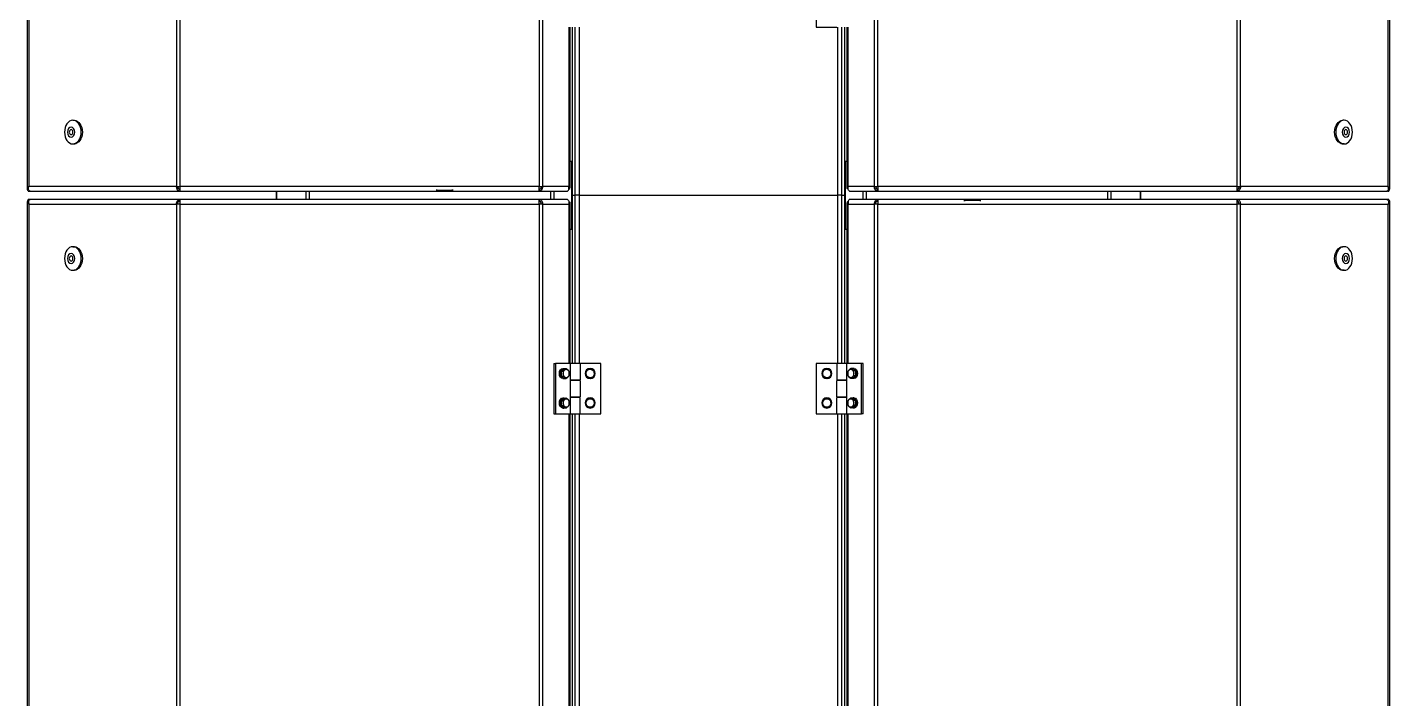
# Model space of a CAD drawing. Extents: x -3873 to 164127, y 7129 to 96529.
# Drawn here: x 58968 to 60586, y 25700 to 26497 of the extents above; entities that cross this region are included whole.
import ezdxf

# ---------------------------------------------------------------- set-up
doc = ezdxf.new("R2010")
doc.units = 0
doc.layers.add('LAYOUT-KROMEKA', color=1, linetype='CONTINUOUS')

# ---------------------------------------------------------------- blocks, each defined once
blk = doc.blocks.new('artik seperatoru-ust')
at = {"layer": 'LAYOUT-KROMEKA'}
for p, q in [((2939.1, 808.7), (1558.9, 808.7)), ((1561.9, 807.1), (2936.1, 807.1)), ((2936.1, 631.6), (2936.1, 807.1)), ((2941.5, 806.1), (2941.4, 806.1)), ((2941.5, 807.7), (2941.5, 806.1)), ((2941.5, 806.1), (2941.5, 805.6)), ((2941.5, 805.6), (2941.5, 627.9)), ((2951.5, 806.1), (2951.5, 807.7)), ((2951.6, 806.1), (2951.5, 806.1)), ((2951.5, 806.1), (2951.5, 805.6)), ((2951.5, 627.9), (2951.5, 805.6)), ((4334.1, 808.7), (2953.9, 808.7)), ((2956.9, 807.1), (2956.9, 631.6)), ((2956.9, 807.1), (4331.1, 807.1)), ((2857.5, 754.7), (2857.5, 753.3)), ((2885.5, 754.7), (2885.5, 753.3)), ((3007.5, 754.7), (3007.5, 753.3)), ((3035.5, 754.7), (3035.5, 753.3)), ((1561.9, 631.6), (2936.1, 631.6)), ((2936.1, 631.6), (2936.1, 627.7)), ((2956.9, 631.6), (4331.1, 631.6)), ((2956.9, 627.7), (2956.9, 631.6)), ((1561.9, 627.7), (2936.1, 627.7)), ((2936.1, 200.9), (2936.1, 627.7)), ((2939.5, 627.9), (2939.5, 627.6)), ((2939.5, 627.9), (2941.5, 627.9)), ((2941.5, 627.5), (2941.5, 627.9)), ((2941.5, 627.5), (2941.5, 201.1)), ((2953.5, 627.9), (2951.5, 627.9)), ((2951.5, 627.9), (2951.5, 627.5)), ((2951.5, 201.1), (2951.5, 627.5)), ((2953.5, 627.9), (2953.5, 627.6)), ((2956.9, 627.7), (2956.9, 200.9)), ((2956.9, 627.7), (4331.1, 627.7)), ((2941.5, 513.2), (2951.5, 513.2)), ((2941.5, 512.9), (2951.5, 512.9)), ((2941.5, 478), (2951.5, 478)), ((2951.5, 473.8), (2941.5, 473.8)), ((2940.5, 322.1), (2940.3, 322.1)), ((2940.5, 322.1), (2940.5, 323.5)), ((2940.5, 322.1), (2940.5, 304.6)), ((2940.5, 304.6), (2940.3, 304.6)), ((2940.5, 303.2), (2940.5, 304.6)), ((1561.9, 200.9), (2936.1, 200.9)), ((1561.9, 197.1), (2936.1, 197.1)), ((2936.1, 200.9), (2936.1, 197.1)), ((2936.1, 166), (2936.1, 197.1)), ((2939.5, 200.7), (2939.5, 201)), ((2939.5, 200.7), (2941.5, 200.7)), ((2941.5, 200.7), (2941.5, 201.1)), ((2941.5, 200.7), (2941.5, 167.5)), ((2951.5, 201.1), (2951.5, 200.7)), ((2953.5, 200.7), (2951.5, 200.7)), ((2951.5, 167.5), (2951.5, 200.7)), ((2953.5, 200.7), (2953.5, 201)), ((2956.9, 200.9), (4331.1, 200.9)), ((2956.9, 197.1), (2956.9, 200.9)), ((2956.9, 197.1), (2956.9, 166)), ((2956.9, 197.1), (4331.1, 197.1)), ((2687, 183.8), (2687, 181.7)), ((2687, 183.8), (2747, 183.8)), ((2687, 164), (2687, 181.7)), ((2687, 181.7), (2747, 181.7)), ((2747, 183.8), (2747, 181.7)), ((2747, 181.7), (2747, 164)), ((2941.5, 187.6), (2951.5, 187.6)), ((2941.5, 183.8), (2951.5, 183.8)), ((1811, 166), (2687, 166)), ((1811, 164.5), (2687, 164.5)), ((1811, 161.9), (2687, 161.9)), ((2747, 164), (2687, 164)), ((2687, 152.2), (2687, 164)), ((2694, 172.8), (2694, 171.7)), ((2694.2, 171.5), (2697.3, 175)), ((2694.2, 171.5), (2694.2, 169.4)), ((2697.3, 175), (2697.3, 172.8)), ((2697.3, 175), (2703.1, 174.8)), ((2703.1, 174.8), (2705.8, 171.2)), ((2703.1, 174.8), (2703.1, 172.6)), ((2705.8, 171.2), (2705.8, 169)), ((2706, 172.8), (2706, 171.7)), ((2706.5, 164), (2706.5, 152.2)), ((2706.5, 161.9), (2707.2, 161.9)), ((2707.2, 152.2), (2707.2, 164)), ((2726.7, 164), (2726.7, 152.2)), ((2726.7, 161.9), (2727.5, 161.9)), ((2727.5, 152.2), (2727.5, 164)), ((2729, 172.8), (2729, 171.7)), ((2729.2, 171.5), (2732.3, 175)), ((2729.2, 171.5), (2729.2, 169.4)), ((2732.3, 175), (2732.3, 172.8)), ((2732.3, 175), (2738.1, 174.8)), ((2738.1, 174.8), (2740.8, 171.2)), ((2738.1, 174.8), (2738.1, 172.6)), ((2740.8, 171.2), (2740.8, 169)), ((2741, 172.8), (2741, 171.7)), ((2747, 166), (2936.1, 166)), ((2747, 164.5), (2937.7, 164.5)), ((2747, 164), (2747, 152.2)), ((2747, 161.9), (2946.5, 161.9)), ((2906.5, 162), (2906.5, 164.5)), ((2906.5, 162.1), (2906.5, 164.5)), ((2986.5, 162.1), (2906.5, 162.1)), ((2946.5, 162), (2906.5, 162)), ((2946.5, 161.9), (2946.5, 162)), ((2986.5, 162), (2946.5, 162)), ((2946.5, 158.5), (2946.5, 161.9)), ((2946.5, 161.9), (3146, 161.9)), ((2955.2, 164.5), (3146, 164.5)), ((2956.9, 166), (3146, 166)), ((2986.5, 164.5), (2986.5, 162)), ((2986.5, 164.5), (2986.5, 162.1)), ((1811, 158.5), (2687, 158.5)), ((2687, 153.1), (1811, 153.1)), ((2687, 128), (2687, 152.2)), ((2687, 152.2), (2706.5, 152.2)), ((2706.5, 158.5), (2707.2, 158.5)), ((2707.2, 153.1), (2706.5, 153.1)), ((2706.5, 153), (2707.2, 153)), ((2707.2, 152.2), (2726.7, 152.2)), ((2726.7, 158.5), (2727.5, 158.5)), ((2727.5, 153.1), (2726.7, 153.1)), ((2726.7, 153), (2727.5, 153)), ((2747, 152.2), (2727.5, 152.2)), ((2747, 158.5), (2946.5, 158.5)), ((2946.5, 153.1), (2747, 153.1)), ((2747, 152.2), (2747, 128)), ((2946.5, 158.5), (2946.5, 153.1)), ((2946.5, 158.5), (3146, 158.5)), ((3146, 153.1), (2946.5, 153.1)), ((2946.5, -153.1), (2946.5, 153.1)), ((3146, 128), (3146, 152.2)), ((2747, 128), (2687, 128)), ((3206, 128), (3146, 128)), ((2687, -152.2), (2687, -128)), ((2687, -128), (2747, -128)), ((2747, -128), (2747, -152.2)), ((1811, -153.1), (2687, -153.1)), ((2687, -158.5), (1811, -158.5)), ((2687, -164), (2687, -152.2)), ((2687, -152.2), (2706.5, -152.2)), ((2706.5, -152.2), (2706.5, -164)), ((2707.2, -153), (2706.5, -153)), ((2706.5, -153.1), (2707.2, -153.1)), ((2707.2, -158.5), (2706.5, -158.5)), ((2707.2, -164), (2707.2, -152.2)), ((2726.7, -152.2), (2707.2, -152.2)), ((2726.7, -152.2), (2726.7, -164)), ((2727.5, -153), (2726.7, -153)), ((2726.7, -153.1), (2727.5, -153.1)), ((2727.5, -158.5), (2726.7, -158.5)), ((2727.5, -164), (2727.5, -152.2)), ((2747, -152.2), (2727.5, -152.2)), ((2747, -152.2), (2747, -164)), ((2747, -153.1), (2946.5, -153.1)), ((2946.5, -158.5), (2747, -158.5)), ((2946.5, -153.1), (2946.5, -158.5)), ((2946.5, -153.1), (3146, -153.1)), ((2946.5, -161.9), (2946.5, -158.5)), ((3146, -158.5), (2946.5, -158.5)), ((2687, -161.9), (1811, -161.9)), ((2687, -164.5), (1811, -164.5)), ((2687, -166), (1811, -166)), ((2687, -181.7), (2687, -164)), ((2687, -164), (2747, -164)), ((2694, -172.8), (2694, -171.7)), ((2694.2, -171.2), (2694.2, -169)), ((2696.9, -174.8), (2694.2, -171.2)), ((2696.9, -174.8), (2696.9, -172.6)), ((2702.7, -175), (2696.9, -174.8)), ((2705.8, -171.5), (2702.7, -175)), ((2702.7, -175), (2702.7, -172.8)), ((2705.8, -171.5), (2705.8, -169.4)), ((2706, -172.8), (2706, -171.7)), ((2707.2, -161.9), (2706.5, -161.9)), ((2727.5, -161.9), (2726.7, -161.9)), ((2729, -172.8), (2729, -171.7)), ((2729.2, -171.2), (2729.2, -169)), ((2731.9, -174.8), (2729.2, -171.2)), ((2731.9, -174.8), (2731.9, -172.6)), ((2737.7, -175), (2731.9, -174.8)), ((2740.8, -171.5), (2737.7, -175)), ((2737.7, -175), (2737.7, -172.8)), ((2740.8, -171.5), (2740.8, -169.4)), ((2741, -172.8), (2741, -171.7)), ((2946.5, -161.9), (2747, -161.9)), ((2747, -164), (2747, -181.7)), ((2937.7, -164.5), (2747, -164.5)), ((2936.1, -166), (2747, -166)), ((2906.5, -162), (2946.5, -162)), ((2906.5, -164.5), (2906.5, -162)), ((2906.5, -162.1), (2986.5, -162.1)), ((2906.5, -164.5), (2906.5, -162.1)), ((2936.1, -197.1), (2936.1, -166)), ((2941.5, -167.5), (2941.5, -200.7)), ((3146, -161.9), (2946.5, -161.9)), ((2946.5, -162), (2946.5, -161.9)), ((2946.5, -162), (2986.5, -162)), ((2951.5, -200.7), (2951.5, -167.5)), ((3146, -164.5), (2955.2, -164.5)), ((2956.9, -166), (2956.9, -197.1)), ((3146, -166), (2956.9, -166)), ((2986.5, -162), (2986.5, -164.5)), ((2986.5, -162.1), (2986.5, -164.5)), ((2687, -183.8), (2687, -181.7)), ((2747, -181.7), (2687, -181.7)), ((2747, -183.8), (2687, -183.8)), ((2747, -183.8), (2747, -181.7)), ((2951.5, -183.8), (2941.5, -183.8)), ((2951.5, -187.6), (2941.5, -187.6)), ((2936.1, -197.1), (1561.9, -197.1)), ((2936.1, -200.9), (1561.9, -200.9)), ((2936.1, -197.1), (2936.1, -200.9)), ((2936.1, -627.7), (2936.1, -200.9)), ((2939.5, -200.7), (2939.5, -201)), ((2939.5, -200.7), (2941.5, -200.7)), ((2941.5, -201.1), (2941.5, -200.7)), ((2941.5, -201.1), (2941.5, -627.5)), ((2953.5, -200.7), (2951.5, -200.7)), ((2951.5, -200.7), (2951.5, -201.1)), ((2951.5, -627.5), (2951.5, -201.1)), ((2953.5, -200.7), (2953.5, -201)), ((4331.1, -197.1), (2956.9, -197.1)), ((2956.9, -200.9), (2956.9, -197.1)), ((2956.9, -200.9), (2956.9, -627.7)), ((4331.1, -200.9), (2956.9, -200.9)), ((2952.5, -303.2), (2952.5, -304.6)), ((2952.5, -304.6), (2952.7, -304.6)), ((2952.5, -322.1), (2952.5, -304.6)), ((2952.5, -322.1), (2952.7, -322.1)), ((2952.5, -322.1), (2952.5, -323.5)), ((2941.5, -473.8), (2951.5, -473.8)), ((2951.5, -478), (2941.5, -478)), ((2951.5, -512.9), (2941.5, -512.9)), ((2951.5, -513.2), (2941.5, -513.2)), ((2936.1, -627.7), (1561.9, -627.7)), ((2936.1, -627.7), (2936.1, -631.6)), ((2939.5, -627.9), (2939.5, -627.6)), ((2939.5, -627.9), (2941.5, -627.9)), ((2941.5, -627.9), (2941.5, -627.5)), ((2941.5, -627.9), (2941.5, -805.6)), ((2951.5, -627.5), (2951.5, -627.9)), ((2953.5, -627.9), (2951.5, -627.9)), ((2951.5, -805.6), (2951.5, -627.9)), ((2953.5, -627.9), (2953.5, -627.6)), ((4331.1, -627.7), (2956.9, -627.7)), ((2956.9, -631.6), (2956.9, -627.7)), ((2936.1, -631.6), (1561.9, -631.6)), ((2936.1, -807.1), (2936.1, -631.6)), ((2956.9, -631.6), (2956.9, -807.1)), ((4331.1, -631.6), (2956.9, -631.6)), ((2857.5, -754.7), (2857.5, -753.3)), ((2885.5, -754.7), (2885.5, -753.3)), ((3007.5, -754.7), (3007.5, -753.3)), ((3035.5, -754.7), (3035.5, -753.3)), ((1558.9, -808.7), (2939.1, -808.7)), ((2936.1, -807.1), (1561.9, -807.1)), ((2941.4, -806.1), (2941.5, -806.1)), ((2941.5, -806.1), (2941.5, -805.6)), ((2941.5, -806.1), (2941.5, -807.7)), ((2951.5, -806.1), (2951.5, -805.6)), ((2951.5, -806.1), (2951.6, -806.1)), ((2951.5, -807.7), (2951.5, -806.1)), ((2953.9, -808.7), (4334.1, -808.7)), ((4331.1, -807.1), (2956.9, -807.1))]:
    blk.add_line(p, q, dxfattribs=at)
for centre in [(2700, 140.5), (2735, 140.5), (2700, -140.5), (2735, -140.5)]:
    blk.add_circle(centre, 6, dxfattribs=at)
for centre, start, end in [((2700, 140.5), 147.5, 207.5), ((2700, 140.5), 207.5, 267.5), ((2700, 140.5), 87.5, 147.5), ((2700, 140.5), 267.5, 327.5), ((2700, 140.5), 27.5, 87.5), ((2700, 140.5), 327.5, 27.5), ((2735, 140.5), 147.5, 207.5), ((2735, 140.5), 207.5, 267.5), ((2735, 140.5), 87.5, 147.5), ((2735, 140.5), 267.5, 327.5), ((2735, 140.5), 27.5, 87.5), ((2735, 140.5), 327.5, 27.5), ((2700, -140.5), 147.5, 207.5), ((2700, -140.5), 207.5, 267.5), ((2700, -140.5), 87.5, 147.5), ((2700, -140.5), 267.5, 327.5), ((2700, -140.5), 27.5, 87.5), ((2700, -140.5), 327.5, 27.5), ((2735, -140.5), 147.5, 207.5), ((2735, -140.5), 207.5, 267.5), ((2735, -140.5), 87.5, 147.5), ((2735, -140.5), 267.5, 327.5), ((2735, -140.5), 27.5, 87.5), ((2735, -140.5), 327.5, 27.5)]:
    blk.add_arc(centre, 5, start, end, dxfattribs=at)
for centre, major_axis in [((2871.5, 754.7), (-14, 0)), ((2871.5, 756.8), (-6, 0)), ((3021.5, 754.7), (14, 0)), ((3021.5, 756.8), (6, 0)), ((2871.5, 756.8), (-3, 0)), ((3021.5, 756.8), (3, 0)), ((2871.5, -754.7), (-14, 0)), ((2871.5, -756.8), (-6, 0)), ((2871.5, -756.8), (-3, 0)), ((3021.5, -754.7), (14, 0)), ((3021.5, -756.8), (6, 0)), ((3021.5, -756.8), (3, 0))]:
    blk.add_ellipse(centre, major_axis=major_axis, ratio=0.707107, dxfattribs=at)
for centre, major_axis, start_param, end_param in [((2871.5, 753.3), (14, 0), 3.141593, 6.283185), ((3021.5, 753.3), (14, 0), 3.141593, 6.283185), ((2700, 171.7), (-6, 0), 2.862605, 6.562173), ((2700, 172.8), (-6, 0), 3.141593, 6.283185), ((2700, 168.9), (-5, 0), 5.715953, 6.763151), ((2700, 168.9), (5, 0), 3.621558, 4.668756), ((2700, 168.9), (-5, 0), 4.668756, 5.715953), ((2700, 168.9), (5, 0), 4.668756, 5.715953), ((2700, 168.9), (-5, 0), 3.621558, 4.668756), ((2700, 168.9), (5, 0), 5.715953, 6.763151), ((2735, 171.7), (-6, 0), 2.862605, 6.562173), ((2735, 172.8), (-6, 0), 3.141593, 6.283185), ((2735, 168.9), (-5, 0), 5.715953, 6.763151), ((2735, 168.9), (5, 0), 3.621558, 4.668756), ((2735, 168.9), (-5, 0), 4.668756, 5.715953), ((2735, 168.9), (5, 0), 4.668756, 5.715953), ((2735, 168.9), (-5, 0), 3.621558, 4.668756), ((2735, 168.9), (5, 0), 5.715953, 6.763151), ((2700, -171.7), (6, 0), 2.862605, 6.562173), ((2700, -172.8), (6, 0), 3.141593, 6.283185), ((2700, -168.9), (-5, 0), 5.715953, 6.763151), ((2700, -168.9), (5, 0), 3.621558, 4.668756), ((2700, -168.9), (-5, 0), 4.668756, 5.715953), ((2700, -168.9), (5, 0), 4.668756, 5.715953), ((2700, -168.9), (-5, 0), 3.621558, 4.668756), ((2700, -168.9), (5, 0), 5.715953, 6.763151), ((2735, -171.7), (6, 0), 2.862605, 6.562173), ((2735, -172.8), (6, 0), 3.141593, 6.283185), ((2735, -168.9), (-5, 0), 5.715953, 6.763151), ((2735, -168.9), (5, 0), 3.621558, 4.668756), ((2735, -168.9), (-5, 0), 4.668756, 5.715953), ((2735, -168.9), (5, 0), 4.668756, 5.715953), ((2735, -168.9), (-5, 0), 3.621558, 4.668756), ((2735, -168.9), (5, 0), 5.715953, 6.763151), ((2871.5, -753.3), (-14, 0), 3.141593, 6.283185), ((3021.5, -753.3), (-14, 0), 3.141593, 6.283185)]:
    blk.add_ellipse(centre, major_axis=major_axis, ratio=0.707107, start_param=start_param, end_param=end_param, dxfattribs=at)
for points, knots in [([(2941.5, 807.7), (2940.4, 808.6), (2939.2, 808.9), (2938.1, 808.5), (2937.4, 808.2), (2936.8, 807.7), (2936.1, 807.1)], [-1, -1, -1, -1, -0.367487, -0.367487, -0.367487, 0, 0, 0, 0]), ([(2940.9, 806.7), (2940.6, 806.9), (2940.1, 807.1), (2939.5, 807.3), (2938.6, 807.5), (2937.3, 807.4), (2936.1, 807.1)], [-0.6977673, -0.6977673, -0.6977673, -0.6977673, -0.4359137, -0.4359137, -0.4359137, 0, 0, 0, 0]), ([(2951.5, 807.7), (2952.6, 808.6), (2953.8, 808.9), (2954.9, 808.5), (2955.6, 808.2), (2956.2, 807.7), (2956.9, 807.1)], [-1, -1, -1, -1, -0.367487, -0.367487, -0.367487, 0, 0, 0, 0]), ([(2952.1, 806.7), (2952.4, 806.9), (2952.9, 807.1), (2953.5, 807.3), (2954.4, 807.5), (2955.7, 807.4), (2956.9, 807.1)], [-0.6977673, -0.6977673, -0.6977673, -0.6977673, -0.4359137, -0.4359137, -0.4359137, 0, 0, 0, 0]), ([(2941.5, 627.9), (2941.5, 629.1), (2940.7, 630.2), (2939.4, 630.9), (2938.4, 631.3), (2937.3, 631.6), (2936.1, 631.6)], [0, 0, 0, 0, 0.91855, 0.91855, 0.91855, 1.570796, 1.570796, 1.570796, 1.570796]), ([(2956.9, 631.6), (2955.2, 631.6), (2953.6, 631.1), (2952.6, 630.2), (2951.9, 629.5), (2951.5, 628.7), (2951.5, 627.9)], [0, 0, 0, 0, 0.91855, 0.91855, 0.91855, 1.570796, 1.570796, 1.570796, 1.570796]), ([(2936.1, 630.1), (2937.3, 630.2), (2938.4, 629.8), (2939, 629.1), (2939.3, 628.8), (2939.5, 628.3), (2939.5, 627.9)], [0, 0, 0, 0, 1.031173, 1.031173, 1.031173, 1.570796, 1.570796, 1.570796, 1.570796]), ([(2936.1, 627.7), (2937.8, 627.7), (2939.4, 627.6), (2940.4, 627.6), (2941.1, 627.5), (2941.5, 627.5), (2941.5, 627.5)], [0, 0, 0, 0, 0.91855, 0.91855, 0.91855, 1.570796, 1.570796, 1.570796, 1.570796]), ([(2951.5, 627.5), (2951.5, 627.5), (2952.3, 627.6), (2953.6, 627.6), (2954.6, 627.7), (2955.7, 627.7), (2956.9, 627.7)], [0, 0, 0, 0, 0.91855, 0.91855, 0.91855, 1.570796, 1.570796, 1.570796, 1.570796]), ([(2956.9, 630.1), (2955.7, 630.2), (2954.6, 629.8), (2954, 629.1), (2953.7, 628.8), (2953.5, 628.3), (2953.5, 627.9)], [0, 0, 0, 0, 1.031173, 1.031173, 1.031173, 1.570796, 1.570796, 1.570796, 1.570796]), ([(2941.5, 201.1), (2941.5, 201.1), (2940.7, 201), (2939.4, 201), (2938.4, 201), (2937.3, 200.9), (2936.1, 200.9)], [0, 0, 0, 0, 0.91855, 0.91855, 0.91855, 1.570796, 1.570796, 1.570796, 1.570796]), ([(2936.1, 197.1), (2937.8, 197), (2939.4, 197.6), (2940.4, 198.4), (2941.1, 199.1), (2941.5, 199.9), (2941.5, 200.7)], [0, 0, 0, 0, 0.91855, 0.91855, 0.91855, 1.570796, 1.570796, 1.570796, 1.570796]), ([(2936.1, 198.5), (2937.3, 198.4), (2938.4, 198.8), (2939, 199.5), (2939.3, 199.9), (2939.5, 200.3), (2939.5, 200.7)], [0, 0, 0, 0, 1.031173, 1.031173, 1.031173, 1.570796, 1.570796, 1.570796, 1.570796]), ([(2956.9, 200.9), (2955.2, 200.9), (2953.6, 201), (2952.6, 201), (2951.9, 201.1), (2951.5, 201.1), (2951.5, 201.1)], [0, 0, 0, 0, 0.91855, 0.91855, 0.91855, 1.570796, 1.570796, 1.570796, 1.570796]), ([(2951.5, 200.7), (2951.5, 199.6), (2952.3, 198.4), (2953.6, 197.8), (2954.6, 197.3), (2955.7, 197), (2956.9, 197.1)], [0, 0, 0, 0, 0.91855, 0.91855, 0.91855, 1.570796, 1.570796, 1.570796, 1.570796]), ([(2956.9, 198.5), (2955.7, 198.4), (2954.6, 198.8), (2954, 199.5), (2953.7, 199.9), (2953.5, 200.3), (2953.5, 200.7)], [0, 0, 0, 0, 1.031173, 1.031173, 1.031173, 1.570796, 1.570796, 1.570796, 1.570796]), ([(2940.9, 166.5), (2940.5, 166.2), (2940.1, 166), (2939.5, 165.9), (2938.6, 165.7), (2937.3, 165.7), (2936.1, 166)], [-0.6904184, -0.6904184, -0.6904184, -0.6904184, -0.4359137, -0.4359137, -0.4359137, 0, 0, 0, 0]), ([(2939.3, 165.8), (2938.7, 164.8), (2938.1, 164.3), (2937.5, 164.5), (2937.1, 164.6), (2936.6, 165.2), (2936.1, 166)], [-0.965343, -0.965343, -0.965343, -0.965343, -0.4359137, -0.4359137, -0.4359137, 0, 0, 0, 0]), ([(2952.1, 166.5), (2952.5, 166.2), (2952.9, 166), (2953.5, 165.9), (2954.4, 165.7), (2955.7, 165.7), (2956.9, 166)], [-0.6904184, -0.6904184, -0.6904184, -0.6904184, -0.4359137, -0.4359137, -0.4359137, 0, 0, 0, 0]), ([(2953.7, 165.8), (2954.3, 164.8), (2954.9, 164.3), (2955.5, 164.5), (2955.9, 164.6), (2956.4, 165.2), (2956.9, 166)], [-0.965343, -0.965343, -0.965343, -0.965343, -0.4359137, -0.4359137, -0.4359137, 0, 0, 0, 0]), ([(2939.3, -165.8), (2938.7, -164.8), (2938.1, -164.3), (2937.5, -164.5), (2937.1, -164.6), (2936.6, -165.2), (2936.1, -166)], [-0.965343, -0.965343, -0.965343, -0.965343, -0.4359137, -0.4359137, -0.4359137, 0, 0, 0, 0]), ([(2940.9, -166.5), (2940.5, -166.2), (2940.1, -166), (2939.5, -165.9), (2938.6, -165.7), (2937.3, -165.7), (2936.1, -166)], [-0.6904184, -0.6904184, -0.6904184, -0.6904184, -0.4359137, -0.4359137, -0.4359137, 0, 0, 0, 0]), ([(2952.1, -166.5), (2952.5, -166.2), (2952.9, -166), (2953.5, -165.9), (2954.4, -165.7), (2955.7, -165.7), (2956.9, -166)], [-0.6904184, -0.6904184, -0.6904184, -0.6904184, -0.4359137, -0.4359137, -0.4359137, 0, 0, 0, 0]), ([(2953.7, -165.8), (2954.3, -164.8), (2954.9, -164.3), (2955.5, -164.5), (2955.9, -164.6), (2956.4, -165.2), (2956.9, -166)], [-0.965343, -0.965343, -0.965343, -0.965343, -0.4359137, -0.4359137, -0.4359137, 0, 0, 0, 0]), ([(2941.5, -200.7), (2941.5, -199.6), (2940.7, -198.4), (2939.4, -197.8), (2938.4, -197.3), (2937.3, -197), (2936.1, -197.1)], [0, 0, 0, 0, 0.91855, 0.91855, 0.91855, 1.570796, 1.570796, 1.570796, 1.570796]), ([(2936.1, -198.5), (2937.3, -198.4), (2938.4, -198.8), (2939, -199.5), (2939.3, -199.9), (2939.5, -200.3), (2939.5, -200.7)], [0, 0, 0, 0, 1.031173, 1.031173, 1.031173, 1.570796, 1.570796, 1.570796, 1.570796]), ([(2936.1, -200.9), (2937.8, -200.9), (2939.4, -201), (2940.4, -201), (2941.1, -201.1), (2941.5, -201.1), (2941.5, -201.1)], [0, 0, 0, 0, 0.91855, 0.91855, 0.91855, 1.570796, 1.570796, 1.570796, 1.570796]), ([(2956.9, -197.1), (2955.2, -197), (2953.6, -197.6), (2952.6, -198.4), (2951.9, -199.1), (2951.5, -199.9), (2951.5, -200.7)], [0, 0, 0, 0, 0.91855, 0.91855, 0.91855, 1.570796, 1.570796, 1.570796, 1.570796]), ([(2951.5, -201.1), (2951.5, -201.1), (2952.3, -201), (2953.6, -201), (2954.6, -201), (2955.7, -200.9), (2956.9, -200.9)], [0, 0, 0, 0, 0.91855, 0.91855, 0.91855, 1.570796, 1.570796, 1.570796, 1.570796]), ([(2956.9, -198.5), (2955.7, -198.4), (2954.6, -198.8), (2954, -199.5), (2953.7, -199.9), (2953.5, -200.3), (2953.5, -200.7)], [0, 0, 0, 0, 1.031173, 1.031173, 1.031173, 1.570796, 1.570796, 1.570796, 1.570796]), ([(2941.5, -627.5), (2941.5, -627.5), (2940.7, -627.6), (2939.4, -627.6), (2938.4, -627.7), (2937.3, -627.7), (2936.1, -627.7)], [0, 0, 0, 0, 0.91855, 0.91855, 0.91855, 1.570796, 1.570796, 1.570796, 1.570796]), ([(2936.1, -630.1), (2937.3, -630.2), (2938.4, -629.8), (2939, -629.1), (2939.3, -628.8), (2939.5, -628.3), (2939.5, -627.9)], [0, 0, 0, 0, 1.031173, 1.031173, 1.031173, 1.570796, 1.570796, 1.570796, 1.570796]), ([(2936.1, -631.6), (2937.8, -631.6), (2939.4, -631.1), (2940.4, -630.2), (2941.1, -629.5), (2941.5, -628.7), (2941.5, -627.9)], [0, 0, 0, 0, 0.91855, 0.91855, 0.91855, 1.570796, 1.570796, 1.570796, 1.570796]), ([(2956.9, -627.7), (2955.2, -627.7), (2953.6, -627.6), (2952.6, -627.6), (2951.9, -627.5), (2951.5, -627.5), (2951.5, -627.5)], [0, 0, 0, 0, 0.91855, 0.91855, 0.91855, 1.570796, 1.570796, 1.570796, 1.570796]), ([(2951.5, -627.9), (2951.5, -629.1), (2952.3, -630.2), (2953.6, -630.9), (2954.6, -631.3), (2955.7, -631.6), (2956.9, -631.6)], [0, 0, 0, 0, 0.91855, 0.91855, 0.91855, 1.570796, 1.570796, 1.570796, 1.570796]), ([(2956.9, -630.1), (2955.7, -630.2), (2954.6, -629.8), (2954, -629.1), (2953.7, -628.8), (2953.5, -628.3), (2953.5, -627.9)], [0, 0, 0, 0, 1.031173, 1.031173, 1.031173, 1.570796, 1.570796, 1.570796, 1.570796]), ([(2940.9, -806.7), (2940.6, -806.9), (2940.1, -807.1), (2939.5, -807.3), (2938.6, -807.5), (2937.3, -807.4), (2936.1, -807.1)], [-0.6977673, -0.6977673, -0.6977673, -0.6977673, -0.4359137, -0.4359137, -0.4359137, 0, 0, 0, 0]), ([(2941.5, -807.7), (2940.4, -808.6), (2939.2, -808.9), (2938.1, -808.5), (2937.4, -808.2), (2936.8, -807.7), (2936.1, -807.1)], [-1, -1, -1, -1, -0.367487, -0.367487, -0.367487, 0, 0, 0, 0]), ([(2951.5, -807.7), (2952.6, -808.6), (2953.8, -808.9), (2954.9, -808.5), (2955.6, -808.2), (2956.2, -807.7), (2956.9, -807.1)], [-1, -1, -1, -1, -0.367487, -0.367487, -0.367487, 0, 0, 0, 0]), ([(2952.1, -806.7), (2952.4, -806.9), (2952.9, -807.1), (2953.5, -807.3), (2954.4, -807.5), (2955.7, -807.4), (2956.9, -807.1)], [-0.6977673, -0.6977673, -0.6977673, -0.6977673, -0.4359137, -0.4359137, -0.4359137, 0, 0, 0, 0])]:
    blk.add_open_spline(points, degree=3, knots=knots, dxfattribs=at)
for points in [[(2941.5, 805.6), (2941.5, 806), (2941.3, 806.4), (2940.9, 806.7)], [(2941.4, 806.1), (2941.4, 806.1), (2941.5, 806.1), (2941.5, 806.1)], [(2951.5, 805.6), (2951.5, 806), (2951.7, 806.4), (2952.1, 806.7)], [(2951.6, 806.1), (2951.6, 806.1), (2951.5, 806.1), (2951.5, 806.1)], [(2941.5, 167.5), (2941.5, 167.1), (2941.3, 166.8), (2940.9, 166.5)], [(2951.5, 167.5), (2951.5, 167.1), (2951.7, 166.8), (2952.1, 166.5)], [(2941.5, -167.5), (2941.5, -167.1), (2941.3, -166.8), (2940.9, -166.5)], [(2951.5, -167.5), (2951.5, -167.1), (2951.7, -166.8), (2952.1, -166.5)], [(2941.5, -805.6), (2941.5, -806), (2941.3, -806.4), (2940.9, -806.7)], [(2941.4, -806.1), (2941.4, -806.1), (2941.5, -806.1), (2941.5, -806.1)], [(2951.5, -805.6), (2951.5, -806), (2951.7, -806.4), (2952.1, -806.7)], [(2951.6, -806.1), (2951.6, -806.1), (2951.5, -806.1), (2951.5, -806.1)]]:
    blk.add_open_spline(points, degree=3, dxfattribs=at)
for points in [[(2694.2, 169.4), (2695.1, 170), (2695.8, 170.8)], [(2695.6, 167.2), (2694.9, 168.1), (2694.2, 169.4)], [(2696.9, 165.7), (2696.2, 166.4), (2695.6, 167.2)], [(2695.8, 170.8), (2696.5, 171.6), (2697.3, 172.8)], [(2699.8, 165.3), (2698.4, 165.4), (2696.9, 165.7)], [(2697.3, 172.8), (2698.9, 172.4), (2700.2, 172.4)], [(2702.7, 165.6), (2701.1, 165.3), (2699.8, 165.3)], [(2700.2, 172.4), (2701.6, 172.4), (2703.1, 172.6)], [(2704.2, 167), (2703.5, 166.2), (2702.7, 165.6)], [(2703.1, 172.6), (2703.8, 171.3), (2704.4, 170.5)], [(2705.8, 169), (2704.9, 167.8), (2704.2, 167)], [(2704.4, 170.5), (2705.1, 169.7), (2705.8, 169)], [(2729.2, 169.4), (2730.1, 170), (2730.8, 170.8)], [(2730.6, 167.2), (2729.9, 168.1), (2729.2, 169.4)], [(2731.9, 165.7), (2731.2, 166.4), (2730.6, 167.2)], [(2730.8, 170.8), (2731.5, 171.6), (2732.3, 172.8)], [(2734.8, 165.3), (2733.4, 165.4), (2731.9, 165.7)], [(2732.3, 172.8), (2733.9, 172.4), (2735.2, 172.4)], [(2737.7, 165.6), (2736.1, 165.3), (2734.8, 165.3)], [(2735.2, 172.4), (2736.6, 172.4), (2738.1, 172.6)], [(2739.2, 167), (2738.5, 166.2), (2737.7, 165.6)], [(2738.1, 172.6), (2738.8, 171.3), (2739.4, 170.5)], [(2740.8, 169), (2739.9, 167.8), (2739.2, 167)], [(2739.4, 170.5), (2740.1, 169.7), (2740.8, 169)], [(2695.8, 143.2), (2696.5, 144.3), (2697.3, 145.6)], [(2697.3, 145.6), (2698.9, 145.6), (2700.2, 145.5)], [(2730.8, 143.2), (2731.5, 144.3), (2732.3, 145.6)], [(2732.3, 145.6), (2733.9, 145.6), (2735.2, 145.5)], [(2694.2, 140.8), (2695.1, 142.1), (2695.8, 143.2)], [(2695.6, 138.2), (2694.9, 139.4), (2694.2, 140.8)], [(2696.9, 135.6), (2696.2, 137), (2695.6, 138.2)], [(2699.8, 135.5), (2698.4, 135.6), (2696.9, 135.6)], [(2702.7, 135.4), (2701.1, 135.4), (2699.8, 135.5)], [(2700.2, 145.5), (2701.6, 145.4), (2703.1, 145.4)], [(2704.2, 137.8), (2703.5, 136.7), (2702.7, 135.4)], [(2703.1, 145.4), (2703.8, 144), (2704.4, 142.8)], [(2705.8, 140.2), (2704.9, 138.9), (2704.2, 137.8)], [(2704.4, 142.8), (2705.1, 141.6), (2705.8, 140.2)], [(2729.2, 140.8), (2730.1, 142.1), (2730.8, 143.2)], [(2730.6, 138.2), (2729.9, 139.4), (2729.2, 140.8)], [(2731.9, 135.6), (2731.2, 137), (2730.6, 138.2)], [(2734.8, 135.5), (2733.4, 135.6), (2731.9, 135.6)], [(2737.7, 135.4), (2736.1, 135.4), (2734.8, 135.5)], [(2735.2, 145.5), (2736.6, 145.4), (2738.1, 145.4)], [(2739.2, 137.8), (2738.5, 136.7), (2737.7, 135.4)], [(2738.1, 145.4), (2738.8, 144), (2739.4, 142.8)], [(2740.8, 140.2), (2739.9, 138.9), (2739.2, 137.8)], [(2739.4, 142.8), (2740.1, 141.6), (2740.8, 140.2)], [(2694.2, -140.2), (2695.1, -138.9), (2695.8, -137.8)], [(2695.6, -142.8), (2694.9, -141.6), (2694.2, -140.2)], [(2696.9, -145.4), (2696.2, -144), (2695.6, -142.8)], [(2695.8, -137.8), (2696.5, -136.7), (2697.3, -135.4)], [(2699.8, -145.5), (2698.4, -145.4), (2696.9, -145.4)], [(2697.3, -135.4), (2698.9, -135.4), (2700.2, -135.5)], [(2702.7, -145.6), (2701.1, -145.6), (2699.8, -145.5)], [(2700.2, -135.5), (2701.6, -135.6), (2703.1, -135.6)], [(2704.2, -143.2), (2703.5, -144.3), (2702.7, -145.6)], [(2703.1, -135.6), (2703.8, -137), (2704.4, -138.2)], [(2705.8, -140.8), (2704.9, -142.1), (2704.2, -143.2)], [(2704.4, -138.2), (2705.1, -139.4), (2705.8, -140.8)], [(2729.2, -140.2), (2730.1, -138.9), (2730.8, -137.8)], [(2730.6, -142.8), (2729.9, -141.6), (2729.2, -140.2)], [(2731.9, -145.4), (2731.2, -144), (2730.6, -142.8)], [(2730.8, -137.8), (2731.5, -136.7), (2732.3, -135.4)], [(2734.8, -145.5), (2733.4, -145.4), (2731.9, -145.4)], [(2732.3, -135.4), (2733.9, -135.4), (2735.2, -135.5)], [(2737.7, -145.6), (2736.1, -145.6), (2734.8, -145.5)], [(2735.2, -135.5), (2736.6, -135.6), (2738.1, -135.6)], [(2739.2, -143.2), (2738.5, -144.3), (2737.7, -145.6)], [(2738.1, -135.6), (2738.8, -137), (2739.4, -138.2)], [(2740.8, -140.8), (2739.9, -142.1), (2739.2, -143.2)], [(2739.4, -138.2), (2740.1, -139.4), (2740.8, -140.8)], [(2694.2, -169), (2695.1, -167.8), (2695.8, -167)], [(2695.6, -170.5), (2694.9, -169.7), (2694.2, -169)], [(2696.9, -172.6), (2696.2, -171.3), (2695.6, -170.5)], [(2695.8, -167), (2696.5, -166.2), (2697.3, -165.6)], [(2699.8, -172.4), (2698.4, -172.4), (2696.9, -172.6)], [(2697.3, -165.6), (2698.9, -165.3), (2700.2, -165.3)], [(2702.7, -172.8), (2701.1, -172.4), (2699.8, -172.4)], [(2700.2, -165.3), (2701.6, -165.4), (2703.1, -165.7)], [(2704.2, -170.8), (2703.5, -171.6), (2702.7, -172.8)], [(2703.1, -165.7), (2703.8, -166.4), (2704.4, -167.2)], [(2705.8, -169.4), (2704.9, -170), (2704.2, -170.8)], [(2704.4, -167.2), (2705.1, -168.1), (2705.8, -169.4)], [(2729.2, -169), (2730.1, -167.8), (2730.8, -167)], [(2730.6, -170.5), (2729.9, -169.7), (2729.2, -169)], [(2731.9, -172.6), (2731.2, -171.3), (2730.6, -170.5)], [(2730.8, -167), (2731.5, -166.2), (2732.3, -165.6)], [(2734.8, -172.4), (2733.4, -172.4), (2731.9, -172.6)], [(2732.3, -165.6), (2733.9, -165.3), (2735.2, -165.3)], [(2737.7, -172.8), (2736.1, -172.4), (2734.8, -172.4)], [(2735.2, -165.3), (2736.6, -165.4), (2738.1, -165.7)], [(2739.2, -170.8), (2738.5, -171.6), (2737.7, -172.8)], [(2738.1, -165.7), (2738.8, -166.4), (2739.4, -167.2)], [(2740.8, -169.4), (2739.9, -170), (2739.2, -170.8)], [(2739.4, -167.2), (2740.1, -168.1), (2740.8, -169.4)]]:
    blk.add_rational_spline(points, [1, 1.0379548493, 1], degree=2, dxfattribs=at)

msp = doc.modelspace()

# ---------------------------------------------------------------- block references
at = {"layer": 'LAYOUT-KROMEKA', "xscale": -1, "rotation": 270}
msp.add_blockref('artik seperatoru-ust', (59776.8, 23351.3), dxfattribs=at)

doc.saveas('drawing.dxf')
